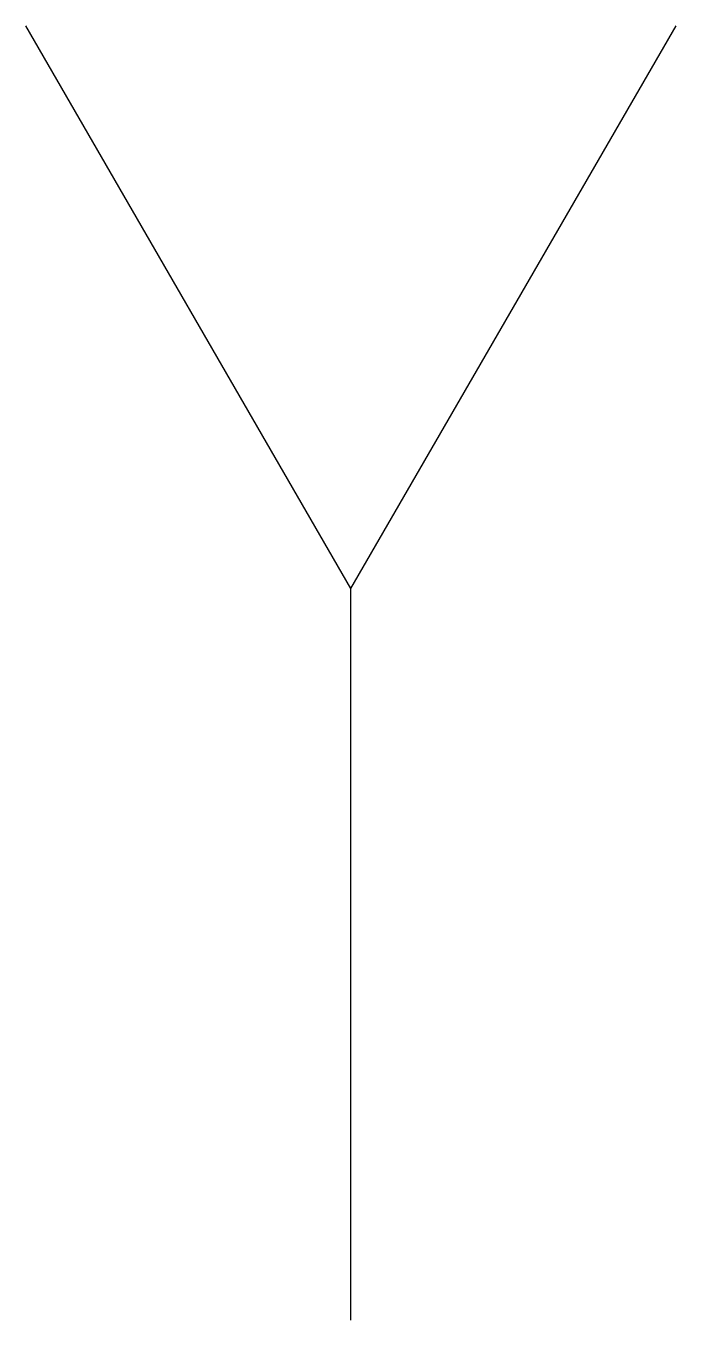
# Model space of a CAD drawing. Extents: x 6679.3 to 6682.07, y 11146.73 to 11152.25.
import ezdxf

# ---------------------------------------------------------------- set-up
doc = ezdxf.new("R2010")
doc.units = 0
doc.header["$LTSCALE"] = 240
doc.layers.add('5C', color=4, linetype='CONTINUOUS')

msp = doc.modelspace()

# ---------------------------------------------------------------- linework, layer by layer
at = {"layer": '5C', "color": 0}
for p, q in [((6680.683, 11149.8502), (6679.2957, 11152.2532)), ((6680.683, 11149.8502), (6682.0704, 11152.2532)), ((6680.683, 11146.7264), (6680.683, 11149.8502))]:
    msp.add_line(p, q, dxfattribs=at)

doc.saveas('drawing.dxf')
